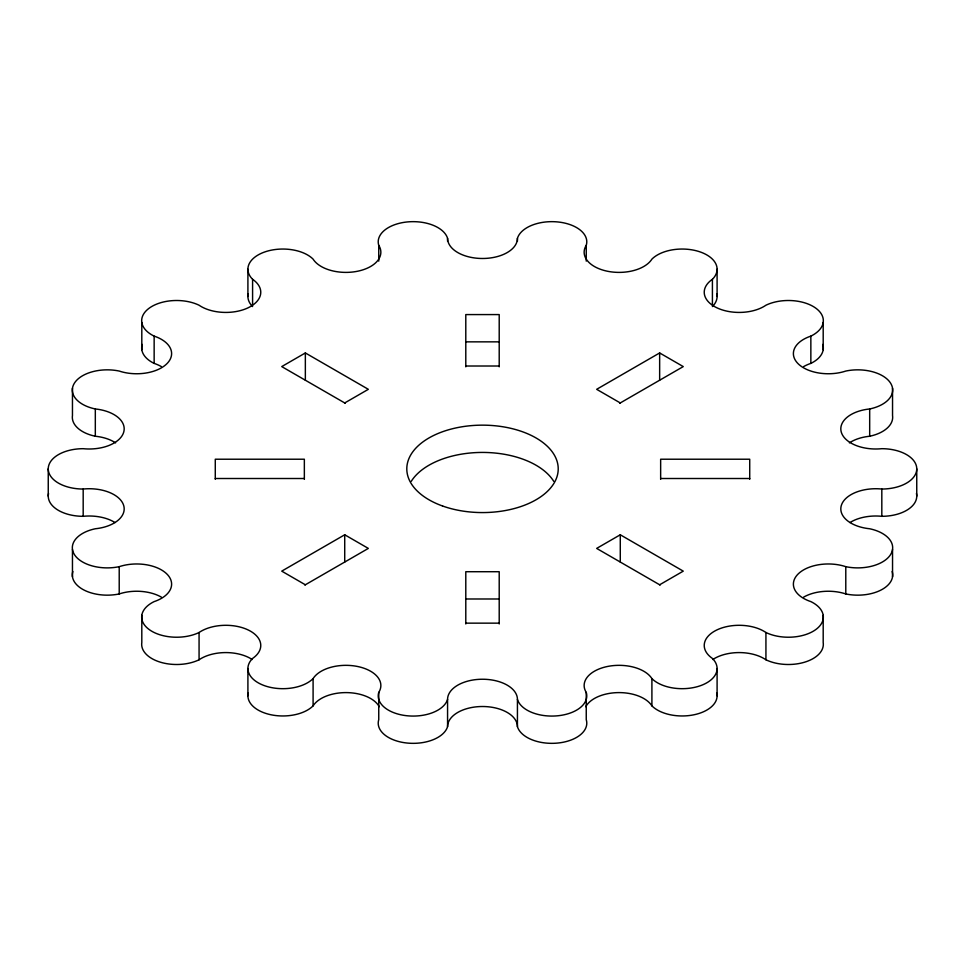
<?xml version="1.0" encoding="UTF-8"?>
<svg xmlns="http://www.w3.org/2000/svg" width="965" height="965" viewBox="0 0 965 965"><rect width="100%" height="100%" fill="white"/><g stroke="black" fill="none" stroke-linecap="round" stroke-linejoin="round"><path stroke-width="1.45" d="M344.722 402.948L368.341 389.317L305.35 352.949L281.732 366.591L345.205 403.225M304.868 585.055L368.341 548.409L344.722 534.779L281.732 571.135L305.35 584.778M619.795 403.225L683.268 366.591L659.65 352.949L596.659 389.317L620.278 402.948M659.65 584.778L683.268 571.135L620.278 534.779L596.659 548.409L660.132 585.055M465.793 341.851L499.207 341.851M465.793 366.012L499.207 366.012M215.279 478.507L304.349 478.507M660.651 478.507L749.721 478.507M465.793 598.988L499.207 598.988M465.793 623.149L499.207 623.149M161.384 366.604A34.933 20.168 0 0 0 154.147 363.395L154.147 336.122A34.933 20.168 0 0 1 149.84 307.714A34.933 20.168 0 0 1 199.067 305.217A34.933 20.168 0 0 0 248.282 307.714A34.933 20.168 0 0 0 252.589 279.295A34.933 20.168 0 0 1 265.375 251.744A34.933 20.168 0 0 1 313.094 259.127A34.933 20.168 0 0 0 357.87 271.177A34.933 20.168 0 0 0 378.75 245.327A34.933 20.168 0 0 1 407.097 221.962A34.933 20.168 0 0 1 447.567 238.319A34.933 20.168 0 0 0 482.5 258.487A34.933 20.168 0 0 0 517.433 238.319A34.933 20.168 0 0 1 557.903 221.962A34.933 20.168 0 0 1 586.25 245.327A34.933 20.168 0 0 0 607.13 271.177A34.933 20.168 0 0 0 651.906 259.127A34.933 20.168 0 0 1 699.625 251.744A34.933 20.168 0 0 1 712.411 279.295A34.933 20.168 0 0 0 716.718 307.714A34.933 20.168 0 0 0 765.933 305.217A34.933 20.168 0 0 1 815.16 307.714A34.933 20.168 0 0 1 810.853 336.122A34.933 20.168 0 0 0 798.067 363.672A34.933 20.168 0 0 0 845.786 371.055A34.933 20.168 0 0 1 890.562 383.117A34.933 20.168 0 0 1 869.682 408.967A34.933 20.168 0 0 0 841.347 432.332A34.933 20.168 0 0 0 881.817 448.689A34.933 20.168 0 0 1 916.75 468.857L916.75 496.143M892.541 388.256L892.541 415.529A34.933 20.168 0 0 1 869.682 436.24A34.933 20.168 0 0 0 849.381 442.875M892.541 549.471L892.541 576.744M916.75 468.857A34.933 20.168 0 0 1 881.817 489.038L881.817 516.311A34.933 20.168 0 0 0 849.984 522.548M869.682 408.967L869.682 436.24M881.817 489.038A34.933 20.168 0 0 0 841.347 505.395A34.933 20.168 0 0 0 869.682 528.76A34.933 20.168 0 0 1 890.562 554.61A34.933 20.168 0 0 1 845.786 566.672L845.786 593.945A34.933 20.168 0 0 0 803.616 597.142M823.193 322.431L823.193 349.704M823.193 615.296L823.193 642.569A34.933 20.168 0 0 1 804.521 662.219A34.933 20.168 0 0 1 765.933 659.783A34.933 20.168 0 0 0 712.809 659.517M810.853 336.122L810.853 363.395A34.933 20.168 0 0 0 803.616 366.604M48.25 496.143L48.25 468.857A34.933 20.168 0 0 0 83.183 489.038A34.933 20.168 0 0 1 123.653 505.395A34.933 20.168 0 0 1 95.318 528.76A34.933 20.168 0 0 0 74.438 554.61A34.933 20.168 0 0 0 119.214 566.672A34.933 20.168 0 0 1 166.933 574.054A34.933 20.168 0 0 1 154.147 601.605A34.933 20.168 0 0 0 149.84 630.012A34.933 20.168 0 0 0 199.067 632.509A34.933 20.168 0 0 1 248.282 630.012A34.933 20.168 0 0 1 252.589 658.432A34.933 20.168 0 0 0 265.375 685.982A34.933 20.168 0 0 0 313.094 678.6A34.933 20.168 0 0 1 357.87 666.55A34.933 20.168 0 0 1 378.75 692.4A34.933 20.168 0 0 0 407.097 715.765A34.933 20.168 0 0 0 447.567 699.408A34.933 20.168 0 0 1 482.5 679.239A34.933 20.168 0 0 1 517.433 699.408A34.933 20.168 0 0 0 557.903 715.765A34.933 20.168 0 0 0 586.25 692.4A34.933 20.168 0 0 1 607.13 666.55A34.933 20.168 0 0 1 651.906 678.6A34.933 20.168 0 0 0 699.625 685.982A34.933 20.168 0 0 0 712.411 658.432A34.933 20.168 0 0 1 716.718 630.012A34.933 20.168 0 0 1 765.933 632.509L765.933 659.783M749.721 479.316L749.721 459.219L660.651 459.219L660.651 479.316M717.091 269.211L717.091 296.484M717.091 668.516L717.091 695.789M712.411 279.295L712.411 305.133M659.65 352.949L659.65 380.222M651.906 678.6L651.906 705.873A34.933 20.168 0 0 0 693.389 714.896A34.933 20.168 0 0 0 716.79 693.159M620.278 534.779L620.278 562.052M586.25 245.327L586.25 261.117M586.25 692.4L586.25 719.673A34.933 20.168 0 0 1 557.903 743.038A34.933 20.168 0 0 1 517.433 726.681A34.933 20.168 0 0 0 482.5 706.513A34.933 20.168 0 0 0 447.567 726.681A34.933 20.168 0 0 1 407.097 743.038A34.933 20.168 0 0 1 378.75 719.673L378.75 692.4M517.433 238.319L517.433 241.19M517.433 699.408L517.433 726.681M499.207 366.833L499.207 314.578L465.793 314.578L465.793 366.833M499.207 623.969L499.207 571.714L465.793 571.714L465.793 623.969M447.567 238.319L447.567 241.19M447.567 699.408L447.567 726.681M378.75 245.327L378.75 261.117M344.722 534.779L344.722 562.052M313.094 678.6L313.094 705.873A34.933 20.168 0 0 1 271.611 714.896A34.933 20.168 0 0 1 248.21 693.159M305.35 352.949L305.35 380.222M304.349 479.316L304.349 459.219L215.279 459.219L215.279 479.316M252.589 279.295L252.589 305.133M247.909 269.211L247.909 296.484M247.909 668.516L247.909 695.789M199.067 632.509L199.067 659.783A34.933 20.168 0 0 1 160.48 662.219A34.933 20.168 0 0 1 141.807 642.569L141.807 615.296M141.807 322.431L141.807 349.704M119.214 566.672L119.214 593.945A34.933 20.168 0 0 1 161.384 597.142M154.147 336.122A34.933 20.168 0 0 1 166.933 363.672A34.933 20.168 0 0 1 119.214 371.055A34.933 20.168 0 0 0 74.438 383.117A34.933 20.168 0 0 0 95.318 408.967L95.318 436.24A34.933 20.168 0 0 1 115.619 442.875M83.183 489.038L83.183 516.311A34.933 20.168 0 0 1 115.016 522.548M72.459 388.256L72.459 415.529A34.933 20.168 0 0 0 95.318 436.24M72.459 549.471L72.459 576.744M822.795 344.445A34.933 20.168 0 0 1 810.853 363.395M916.448 493.501A34.933 20.168 0 0 1 881.817 516.311M892.143 571.485A34.933 20.168 0 0 1 845.786 593.945M585.755 706.706A34.933 20.168 0 0 1 618.312 692.605A34.933 20.168 0 0 1 651.906 705.873M313.094 705.873A34.933 20.168 0 0 1 346.688 692.605A34.933 20.168 0 0 1 379.245 706.706M199.067 659.783A34.933 20.168 0 0 1 252.191 659.517M119.214 593.945A34.933 20.168 0 0 1 72.858 571.485M83.183 516.311A34.933 20.168 0 0 1 48.552 493.501M154.147 363.395A34.933 20.168 0 0 1 142.205 344.445M252.589 306.568A34.933 20.168 0 0 1 248.21 293.855M716.79 293.855A34.933 20.168 0 0 1 712.411 306.568M411.259 481.33A75.716 43.715 0 0 1 482.5 452.428A75.716 43.715 0 0 1 553.741 481.33M765.933 632.509A34.933 20.168 0 0 0 815.16 630.012A34.933 20.168 0 0 0 810.853 601.605A34.933 20.168 0 0 1 798.067 574.054A34.933 20.168 0 0 1 845.786 566.672M95.318 408.967A34.933 20.168 0 0 1 123.653 432.332A34.933 20.168 0 0 1 83.183 448.689A34.933 20.168 0 0 0 48.25 468.857M442.597 506.01A75.716 43.715 0 0 0 558.18 470.232A75.716 43.715 0 0 0 446.723 430.342A75.716 43.715 0 0 0 442.597 506.01"/></g></svg>
